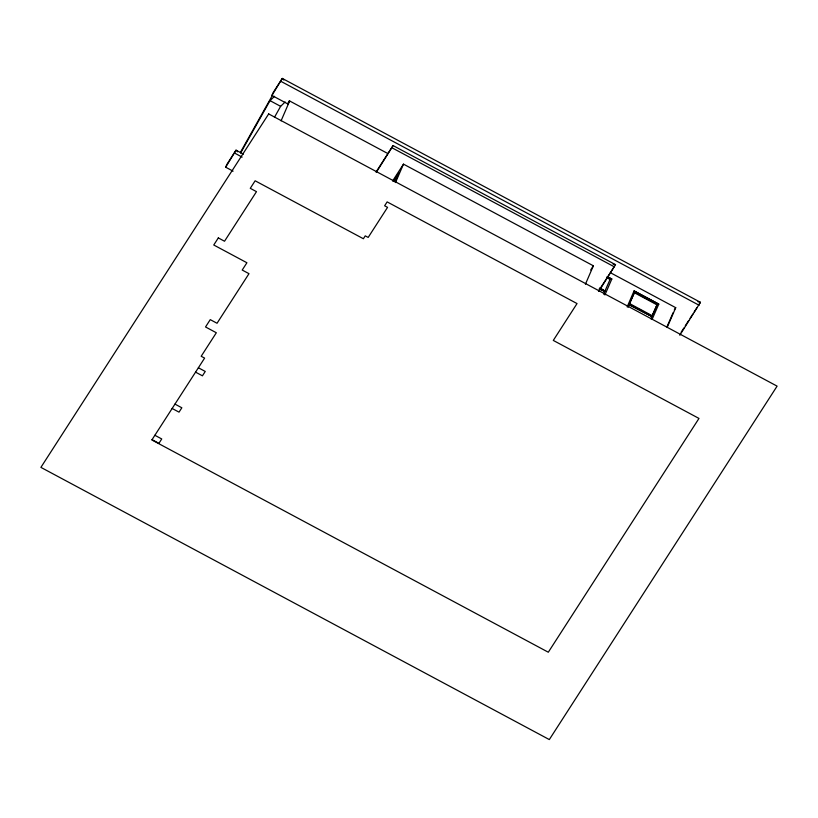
<?xml version="1.0" encoding="UTF-8"?>
<svg xmlns="http://www.w3.org/2000/svg" width="818" height="818" viewBox="0 0 818 818"><rect width="100%" height="100%" fill="white"/><g stroke="black" fill="none" stroke-linecap="round" stroke-linejoin="round"><path stroke-width="1.23" d="M233.079 171.167L225.686 167.209L226.975 164.234L236.034 150.175L243.427 154.132M225.686 167.209L236.034 150.175L237.609 151.79M387.589 153.416L289.664 100.982L287.772 103.927L271.934 95.45L273.222 92.475L282.282 78.426L700.433 302.302L679.819 335.257M271.934 95.45L282.282 78.426L283.846 80.031M287.772 103.927L289.061 100.951M281.075 120.839L289.664 100.982M376.423 172.179L393.08 145.573L615.514 264.664L598.848 291.269M394.93 181.985L398.887 172.833L393.346 181.422M395.513 182.547L403.478 164.132L593.377 265.809L585.412 284.214M603.633 294.153L604.86 291.494L599.461 288.611M600.637 288.764L604.952 291.075L610.167 279.214L606.936 277.486M604.911 294.961L611.823 278.989L607.334 276.576M627.161 306.873L634.073 290.901L658.776 304.122L652.171 319.245M628.03 307.139L629.287 304.449L651.926 316.566L650.934 318.856M633.633 306.423L629.318 304.122L634.594 292.169L657.243 304.286L651.966 316.239L657.243 304.286M628.296 306.74L629.287 304.449M629.318 304.122L634.594 292.169M667.007 326.689L673.091 312.752M667.212 327.333L675.719 307.68L610.443 272.731M240.451 152.322L271.965 96.135M240.574 153.119L270.012 100.645L274.531 96.309M274.49 117.26L280.625 106.33L285.145 101.994M376.035 172.025L393.08 145.573M392.62 180.982L403.478 164.132M590.668 270.022L593.377 265.809M598.469 291.116L613.469 267.844M610.167 279.214L606.67 277.885M611.823 278.989L607.079 276.965M604.952 291.075L599.819 287.783M604.86 291.494L599.226 288.979M634.073 290.901L658.776 304.122M651.926 316.566L629.022 304.848M674.339 309.817L675.719 307.68M681.108 332.282L683.868 327.998M685.249 325.861L688.695 320.503M690.075 318.366L692.836 314.081M694.216 311.934L696.977 307.66M699.053 304.439L700.433 302.302L697.948 301.709M613.04 264.194L615.514 264.664M280.993 81.391L699.145 305.278M392.098 147.843L614.533 266.934M634.277 292.67L656.915 304.787M270.012 100.645L280.625 106.33M629.645 303.611L652.283 315.738M639.022 309.316L644.42 312.2M234.746 153.15L242.138 157.107M198.375 367.773L205.257 371.454L202.435 375.82L195.563 372.139M174.96 404.102L181.841 407.783L179.019 412.149L172.148 408.468M154.868 435.278L161.739 438.959L158.927 443.325L152.056 439.644M268.682 113.927L40.9 467.375L549.318 739.574L777.1 386.137L268.682 113.927M218.324 237.915L213.754 245.001L246.913 262.752L242.21 270.052L248.989 273.672L217.036 323.263L210.257 319.634L205.533 326.965L216.33 332.752L201.177 356.27L204.612 358.1L151.851 439.961L548.305 652.222L698.981 418.427L553.295 340.421L577.038 303.57L387.139 201.893L384.624 205.799L387.558 207.363L368.182 237.424L365.247 235.86L363.386 238.744L255.134 180.788L250.277 188.324L256.484 191.657L224.531 241.238L218.324 237.915"/></g></svg>
